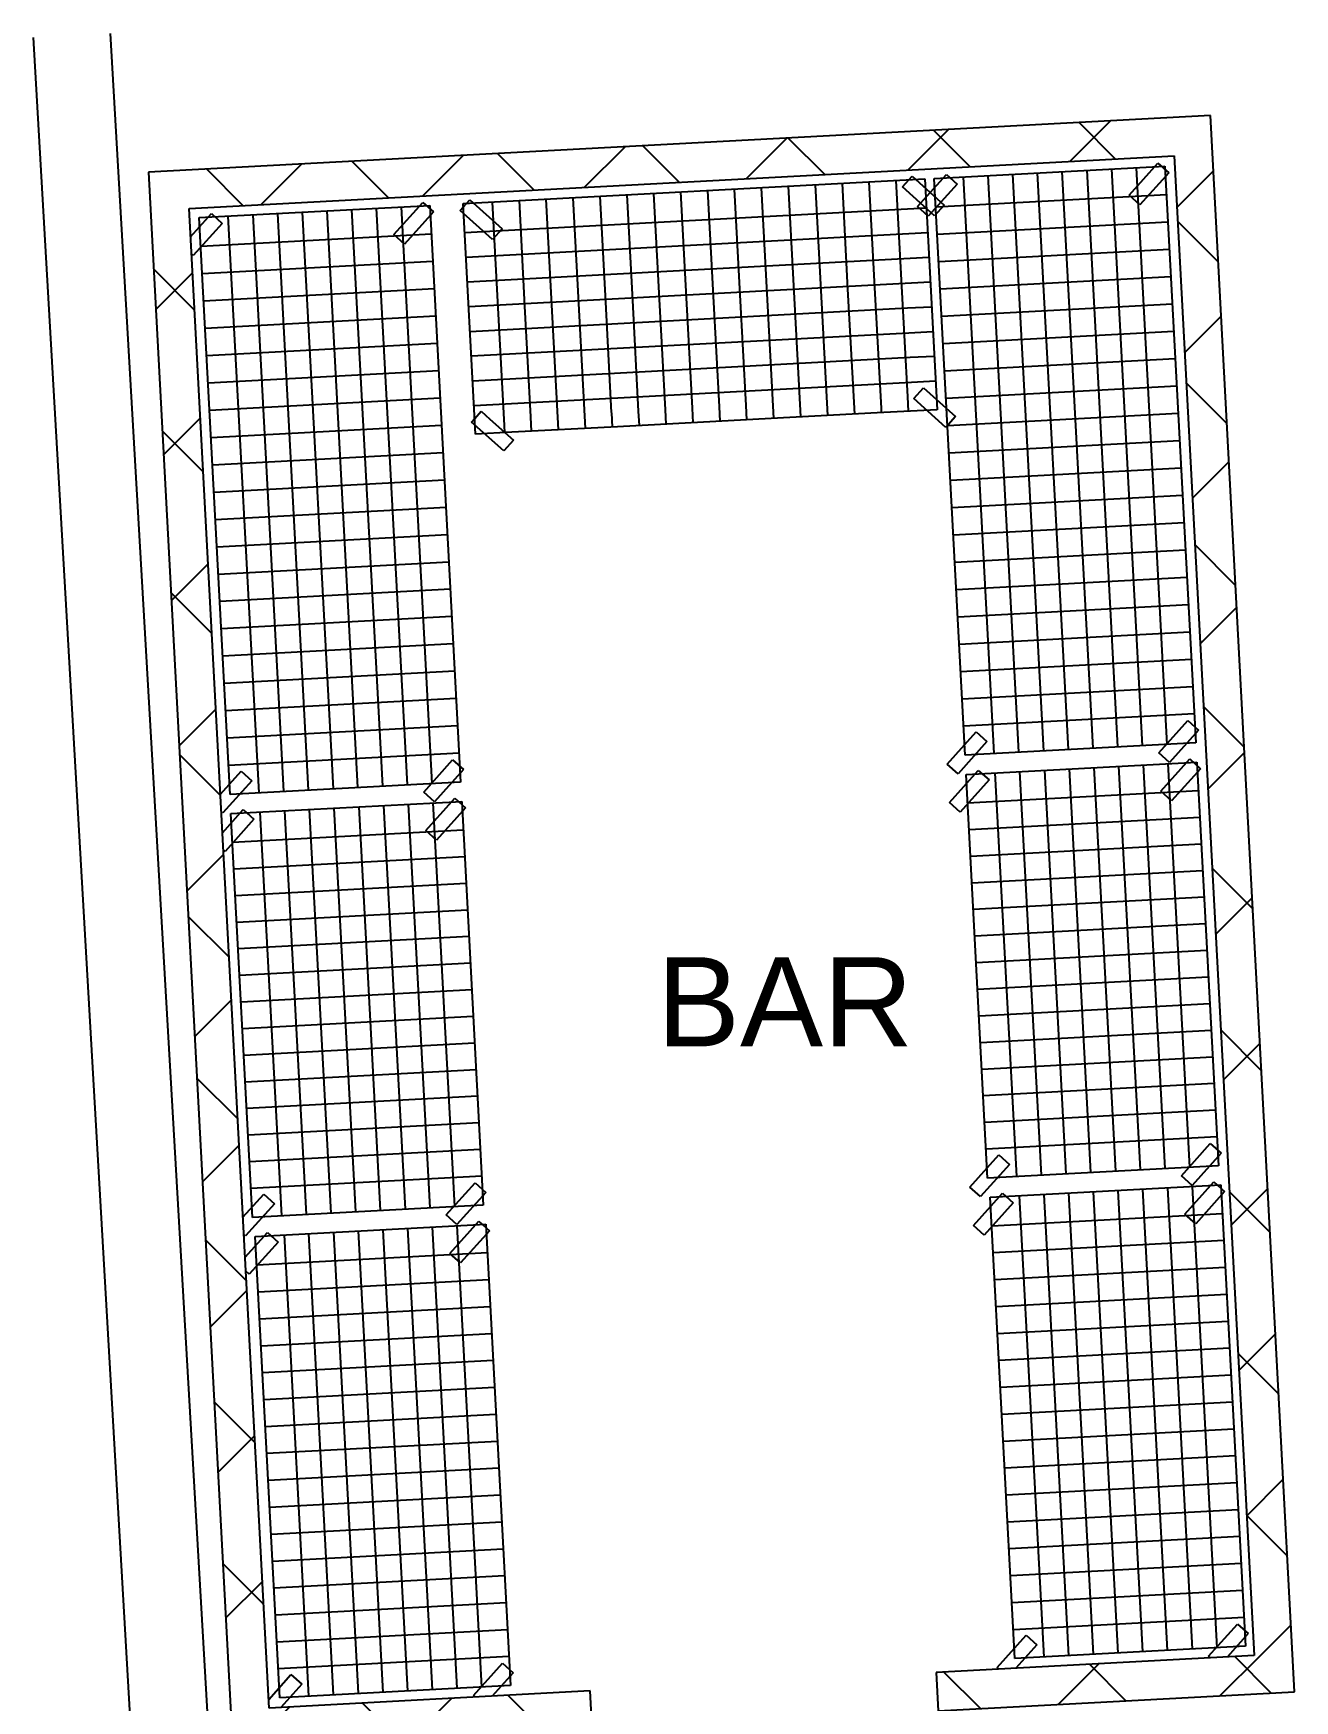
# Model space of a CAD drawing. Header units: inches. Extents: x -11331628 to 26860, y -6840660 to 4773.
# Drawn here: x -4541.9 to -4410.9, y -1113.9 to -940.7 of the extents above; entities that cross this region are included whole.
import ezdxf

# ---------------------------------------------------------------- set-up
doc = ezdxf.new("R2010")
doc.units = ezdxf.units.IN
doc.header["$LTSCALE"] = 0.5
doc.header["$MEASUREMENT"] = 0
doc.layers.get('Defpoints').update_dxf_attribs({"color": 140})
doc.layers.add('DETL-1', color=9, linetype='Continuous')
doc.styles.add('ARIAL', font='arial.ttf')
pattern_1 = [(45, (1144.646, -179.893), (-7.954951, 7.954951), []), (135, (1144.646, -179.893), (-7.954951, -7.954951), [])]

# ---------------------------------------------------------------- blocks, each defined once
blk = doc.blocks.new('bar-cooler')
at = {"layer": 'Defpoints'}
h = blk.add_hatch(dxfattribs=at)
h.set_pattern_fill('FP_1', color=256, style=0, pattern_type=2)
h.set_pattern_definition(pattern_1)
h.paths.add_polyline_path([(799.45, 4728.48), (905.78, 4734.16), (905.56, 4738.15), (799.24, 4732.47)])
h = blk.add_hatch(dxfattribs=at)
h.set_pattern_fill('FP_1', color=256, style=0, pattern_type=2)
h.set_pattern_definition(pattern_1)
h.paths.add_polyline_path([(914.09, 4578.38), (918.09, 4578.59), (909.56, 4738.36), (905.56, 4738.15), (911.14, 4633.75)])
h = blk.add_hatch(dxfattribs=at)
h.set_pattern_fill('FP_1', color=256, style=0, pattern_type=2)
h.set_pattern_definition(pattern_1)
h.paths.add_polyline_path([(807.98, 4568.71), (811.98, 4568.92), (803.45, 4728.69), (799.45, 4728.48), (804.51, 4633.75)])
h = blk.add_hatch(dxfattribs=at)
h.set_pattern_fill('FP_1', color=256, style=0, pattern_type=2)
h.set_pattern_definition(pattern_1)
h.paths.add_polyline_path([(811.98, 4568.92), (845.33, 4570.7), (845.12, 4574.69), (811.77, 4572.91)])
h.paths.add_polyline_path([(881.28, 4572.62), (918.3, 4574.6), (918.09, 4578.59), (881.06, 4576.61)])
for p, q in [((909.56, 4738.36), (799.24, 4732.47)), ((918.3, 4574.6), (909.56, 4738.36)), ((803.45, 4728.69), (905.78, 4734.16)), ((905.78, 4734.16), (914.09, 4578.38)), ((799.24, 4732.47), (807.98, 4568.71)), ((880.86, 4731.82), (904.83, 4733.1)), ((880.86, 4731.82), (904.83, 4733.1)), ((880.86, 4731.82), (904.83, 4733.1)), ((880.86, 4731.82), (904.83, 4733.1)), ((891.56, 4732.4), (894.76, 4672.48)), ((891.56, 4732.4), (894.76, 4672.48)), ((891.56, 4732.4), (894.76, 4672.48)), ((891.56, 4732.4), (894.76, 4672.48)), ((894.13, 4732.53), (897.33, 4672.62)), ((894.13, 4732.53), (897.33, 4672.62)), ((894.13, 4732.53), (897.33, 4672.62)), ((894.13, 4732.53), (897.33, 4672.62)), ((896.7, 4732.67), (899.9, 4672.76)), ((896.7, 4732.67), (899.9, 4672.76)), ((896.7, 4732.67), (899.9, 4672.76)), ((896.7, 4732.67), (899.9, 4672.76)), ((899.27, 4732.81), (902.47, 4672.89)), ((899.27, 4732.81), (902.47, 4672.89)), ((899.27, 4732.81), (902.47, 4672.89)), ((899.27, 4732.81), (902.47, 4672.89)), ((901.1, 4730.07), (904.1, 4733.42)), ((901.83, 4732.94), (905.03, 4673.03)), ((901.83, 4732.94), (905.03, 4673.03)), ((901.83, 4732.94), (905.03, 4673.03)), ((901.83, 4732.94), (905.03, 4673.03)), ((905.22, 4732.41), (902.21, 4729.07)), ((904.1, 4733.42), (905.22, 4732.41)), ((904.83, 4733.1), (908.03, 4673.19)), ((904.83, 4733.1), (908.03, 4673.19)), ((904.83, 4733.1), (908.03, 4673.19)), ((904.83, 4733.1), (908.03, 4673.19)), ((831.93, 4729.21), (879.87, 4731.77)), ((831.93, 4729.21), (879.87, 4731.77)), ((831.93, 4729.21), (879.87, 4731.77)), ((831.93, 4729.21), (879.87, 4731.77)), ((860.09, 4730.71), (860.68, 4719.73)), ((860.09, 4730.71), (860.68, 4719.73)), ((860.09, 4730.71), (860.68, 4719.73)), ((860.09, 4730.71), (860.68, 4719.73)), ((862.89, 4730.86), (863.48, 4719.88)), ((862.89, 4730.86), (863.48, 4719.88)), ((862.89, 4730.86), (863.48, 4719.88)), ((862.89, 4730.86), (863.48, 4719.88)), ((865.69, 4731.01), (866.27, 4720.03)), ((865.69, 4731.01), (866.27, 4720.03)), ((865.69, 4731.01), (866.27, 4720.03)), ((865.69, 4731.01), (866.27, 4720.03)), ((868.48, 4731.16), (869.07, 4720.18)), ((868.48, 4731.16), (869.07, 4720.18)), ((868.48, 4731.16), (869.07, 4720.18)), ((868.48, 4731.16), (869.07, 4720.18)), ((871.28, 4731.31), (871.86, 4720.33)), ((871.28, 4731.31), (871.86, 4720.33)), ((871.28, 4731.31), (871.86, 4720.33)), ((871.28, 4731.31), (871.86, 4720.33)), ((874.07, 4731.46), (874.66, 4720.48)), ((874.07, 4731.46), (874.66, 4720.48)), ((874.07, 4731.46), (874.66, 4720.48)), ((874.07, 4731.46), (874.66, 4720.48)), ((876.87, 4731.61), (877.46, 4720.63)), ((876.87, 4731.61), (877.46, 4720.63)), ((876.87, 4731.61), (877.46, 4720.63)), ((876.87, 4731.61), (877.46, 4720.63)), ((877.56, 4730.94), (878.56, 4732.05)), ((880.9, 4727.93), (877.56, 4730.94)), ((878.56, 4732.05), (881.9, 4729.05)), ((879.13, 4728.9), (882.13, 4732.24)), ((879.87, 4731.77), (881.15, 4707.8)), ((879.87, 4731.77), (881.15, 4707.8)), ((879.87, 4731.77), (881.15, 4707.8)), ((879.87, 4731.77), (881.15, 4707.8)), ((883.25, 4731.24), (880.24, 4727.89)), ((884.06, 4671.91), (880.86, 4731.82)), ((884.06, 4671.91), (880.86, 4731.82)), ((884.06, 4671.91), (880.86, 4731.82)), ((884.06, 4671.91), (880.86, 4731.82)), ((882.13, 4732.24), (883.25, 4731.24)), ((883.86, 4731.98), (887.06, 4672.07)), ((883.86, 4731.98), (887.06, 4672.07)), ((883.86, 4731.98), (887.06, 4672.07)), ((883.86, 4731.98), (887.06, 4672.07)), ((886.43, 4732.12), (889.63, 4672.21)), ((886.43, 4732.12), (889.63, 4672.21)), ((886.43, 4732.12), (889.63, 4672.21)), ((886.43, 4732.12), (889.63, 4672.21)), ((889, 4732.26), (892.2, 4672.34)), ((889, 4732.26), (892.2, 4672.34)), ((889, 4732.26), (892.2, 4672.34)), ((889, 4732.26), (892.2, 4672.34)), ((804.5, 4727.75), (828.46, 4729.03)), ((804.5, 4727.75), (828.46, 4729.03)), ((804.5, 4727.75), (828.46, 4729.03)), ((804.5, 4727.75), (828.46, 4729.03)), ((824.73, 4725.99), (827.74, 4729.34)), ((827.74, 4729.34), (828.85, 4728.34)), ((828.46, 4729.03), (831.66, 4669.11)), ((828.46, 4729.03), (831.66, 4669.11)), ((828.46, 4729.03), (831.66, 4669.11)), ((828.46, 4729.03), (831.66, 4669.11)), ((831.62, 4728.48), (832.62, 4729.6)), ((833.21, 4705.25), (831.93, 4729.21)), ((833.21, 4705.25), (831.93, 4729.21)), ((833.21, 4705.25), (831.93, 4729.21)), ((833.21, 4705.25), (831.93, 4729.21)), ((832.62, 4729.6), (835.97, 4726.59)), ((834.93, 4729.37), (835.52, 4718.39)), ((834.93, 4729.37), (835.52, 4718.39)), ((834.93, 4729.37), (835.52, 4718.39)), ((834.93, 4729.37), (835.52, 4718.39)), ((837.73, 4729.52), (838.31, 4718.54)), ((837.73, 4729.52), (838.31, 4718.54)), ((837.73, 4729.52), (838.31, 4718.54)), ((837.73, 4729.52), (838.31, 4718.54)), ((840.52, 4729.67), (841.11, 4718.69)), ((840.52, 4729.67), (841.11, 4718.69)), ((840.52, 4729.67), (841.11, 4718.69)), ((840.52, 4729.67), (841.11, 4718.69)), ((843.32, 4729.82), (843.9, 4718.83)), ((843.32, 4729.82), (843.9, 4718.83)), ((843.32, 4729.82), (843.9, 4718.83)), ((843.32, 4729.82), (843.9, 4718.83)), ((846.11, 4729.97), (846.7, 4718.98)), ((846.11, 4729.97), (846.7, 4718.98)), ((846.11, 4729.97), (846.7, 4718.98)), ((846.11, 4729.97), (846.7, 4718.98)), ((848.91, 4730.12), (849.5, 4719.13)), ((848.91, 4730.12), (849.5, 4719.13)), ((848.91, 4730.12), (849.5, 4719.13)), ((848.91, 4730.12), (849.5, 4719.13)), ((851.71, 4730.27), (852.29, 4719.28)), ((851.71, 4730.27), (852.29, 4719.28)), ((851.71, 4730.27), (852.29, 4719.28)), ((851.71, 4730.27), (852.29, 4719.28)), ((854.5, 4730.42), (855.09, 4719.43)), ((854.5, 4730.42), (855.09, 4719.43)), ((854.5, 4730.42), (855.09, 4719.43)), ((854.5, 4730.42), (855.09, 4719.43)), ((857.3, 4730.57), (857.88, 4719.58)), ((857.3, 4730.57), (857.88, 4719.58)), ((857.3, 4730.57), (857.88, 4719.58)), ((857.3, 4730.57), (857.88, 4719.58)), ((881.9, 4729.05), (880.9, 4727.93)), ((904.99, 4730.11), (881.02, 4728.83)), ((904.99, 4730.11), (881.02, 4728.83)), ((904.99, 4730.11), (881.02, 4728.83)), ((904.99, 4730.11), (881.02, 4728.83)), ((902.21, 4729.07), (901.1, 4730.07)), ((811.77, 4572.91), (803.45, 4728.69)), ((803.6, 4725.76), (805.77, 4728.17)), ((807.7, 4667.83), (804.5, 4727.75)), ((807.7, 4667.83), (804.5, 4727.75)), ((807.7, 4667.83), (804.5, 4727.75)), ((807.7, 4667.83), (804.5, 4727.75)), ((805.77, 4728.17), (806.88, 4727.16)), ((807.49, 4727.91), (810.69, 4667.99)), ((807.49, 4727.91), (810.69, 4667.99)), ((807.49, 4727.91), (810.69, 4667.99)), ((807.49, 4727.91), (810.69, 4667.99)), ((810.06, 4728.04), (813.26, 4668.13)), ((810.06, 4728.04), (813.26, 4668.13)), ((810.06, 4728.04), (813.26, 4668.13)), ((810.06, 4728.04), (813.26, 4668.13)), ((812.63, 4728.18), (815.83, 4668.27)), ((812.63, 4728.18), (815.83, 4668.27)), ((812.63, 4728.18), (815.83, 4668.27)), ((812.63, 4728.18), (815.83, 4668.27)), ((815.2, 4728.32), (818.4, 4668.4)), ((815.2, 4728.32), (818.4, 4668.4)), ((815.2, 4728.32), (818.4, 4668.4)), ((815.2, 4728.32), (818.4, 4668.4)), ((817.76, 4728.45), (820.96, 4668.54)), ((817.76, 4728.45), (820.96, 4668.54)), ((817.76, 4728.45), (820.96, 4668.54)), ((817.76, 4728.45), (820.96, 4668.54)), ((820.33, 4728.59), (823.53, 4668.68)), ((820.33, 4728.59), (823.53, 4668.68)), ((820.33, 4728.59), (823.53, 4668.68)), ((820.33, 4728.59), (823.53, 4668.68)), ((822.9, 4728.73), (826.1, 4668.81)), ((822.9, 4728.73), (826.1, 4668.81)), ((822.9, 4728.73), (826.1, 4668.81)), ((822.9, 4728.73), (826.1, 4668.81)), ((825.47, 4728.87), (828.67, 4668.95)), ((825.47, 4728.87), (828.67, 4668.95)), ((825.47, 4728.87), (828.67, 4668.95)), ((825.47, 4728.87), (828.67, 4668.95)), ((828.85, 4728.34), (825.84, 4724.99)), ((834.97, 4725.48), (831.62, 4728.48)), ((832.09, 4726.22), (880.03, 4728.78)), ((832.09, 4726.22), (880.03, 4728.78)), ((832.09, 4726.22), (880.03, 4728.78)), ((832.09, 4726.22), (880.03, 4728.78)), ((880.24, 4727.89), (879.13, 4728.9)), ((905.14, 4727.27), (881.18, 4725.99)), ((905.14, 4727.27), (881.18, 4725.99)), ((905.14, 4727.27), (881.18, 4725.99)), ((905.14, 4727.27), (881.18, 4725.99)), ((806.88, 4727.16), (803.88, 4723.82)), ((828.62, 4726.03), (804.66, 4724.75)), ((828.62, 4726.03), (804.66, 4724.75)), ((828.62, 4726.03), (804.66, 4724.75)), ((828.62, 4726.03), (804.66, 4724.75)), ((825.84, 4724.99), (824.73, 4725.99)), ((832.23, 4723.65), (880.16, 4726.21)), ((832.23, 4723.65), (880.16, 4726.21)), ((832.23, 4723.65), (880.16, 4726.21)), ((832.23, 4723.65), (880.16, 4726.21)), ((835.97, 4726.59), (834.97, 4725.48)), ((803.88, 4723.82), (803.7, 4723.98)), ((905.29, 4724.43), (881.33, 4723.15)), ((905.29, 4724.43), (881.33, 4723.15)), ((905.29, 4724.43), (881.33, 4723.15)), ((905.29, 4724.43), (881.33, 4723.15)), ((828.78, 4723.19), (804.81, 4721.91)), ((828.78, 4723.19), (804.81, 4721.91)), ((828.78, 4723.19), (804.81, 4721.91)), ((828.78, 4723.19), (804.81, 4721.91)), ((832.37, 4721.08), (880.3, 4723.64)), ((832.37, 4721.08), (880.3, 4723.64)), ((832.37, 4721.08), (880.3, 4723.64)), ((832.37, 4721.08), (880.3, 4723.64)), ((828.93, 4720.35), (804.96, 4719.07)), ((828.93, 4720.35), (804.96, 4719.07)), ((828.93, 4720.35), (804.96, 4719.07)), ((828.93, 4720.35), (804.96, 4719.07)), ((832.51, 4718.51), (880.44, 4721.07)), ((832.51, 4718.51), (880.44, 4721.07)), ((832.51, 4718.51), (880.44, 4721.07)), ((832.51, 4718.51), (880.44, 4721.07)), ((871.86, 4720.33), (872.56, 4707.35)), ((871.86, 4720.33), (872.56, 4707.35)), ((871.86, 4720.33), (872.56, 4707.35)), ((871.86, 4720.33), (872.56, 4707.35)), ((874.66, 4720.48), (875.33, 4707.93)), ((874.66, 4720.48), (875.33, 4707.93)), ((874.66, 4720.48), (875.33, 4707.93)), ((874.66, 4720.48), (875.33, 4707.93)), ((877.46, 4720.63), (878.07, 4709.14)), ((877.46, 4720.63), (878.07, 4709.14)), ((877.46, 4720.63), (878.07, 4709.14)), ((877.46, 4720.63), (878.07, 4709.14)), ((905.44, 4721.59), (881.48, 4720.31)), ((905.44, 4721.59), (881.48, 4720.31)), ((905.44, 4721.59), (881.48, 4720.31)), ((905.44, 4721.59), (881.48, 4720.31)), ((838.31, 4718.54), (838.93, 4707.05)), ((838.31, 4718.54), (838.93, 4707.05)), ((838.31, 4718.54), (838.93, 4707.05)), ((838.31, 4718.54), (838.93, 4707.05)), ((841.11, 4718.69), (841.8, 4705.7)), ((841.11, 4718.69), (841.8, 4705.7)), ((841.11, 4718.69), (841.8, 4705.7)), ((841.11, 4718.69), (841.8, 4705.7)), ((843.9, 4718.83), (844.6, 4705.85)), ((843.9, 4718.83), (844.6, 4705.85)), ((843.9, 4718.83), (844.6, 4705.85)), ((843.9, 4718.83), (844.6, 4705.85)), ((846.7, 4718.98), (847.31, 4707.5)), ((846.7, 4718.98), (847.31, 4707.5)), ((846.7, 4718.98), (847.31, 4707.5)), ((846.7, 4718.98), (847.31, 4707.5)), ((849.5, 4719.13), (850.11, 4707.65)), ((849.5, 4719.13), (850.11, 4707.65)), ((849.5, 4719.13), (850.11, 4707.65)), ((849.5, 4719.13), (850.11, 4707.65)), ((852.29, 4719.28), (852.91, 4707.8)), ((852.29, 4719.28), (852.91, 4707.8)), ((852.29, 4719.28), (852.91, 4707.8)), ((852.29, 4719.28), (852.91, 4707.8)), ((855.09, 4719.43), (855.7, 4707.95)), ((855.09, 4719.43), (855.7, 4707.95)), ((855.09, 4719.43), (855.7, 4707.95)), ((855.09, 4719.43), (855.7, 4707.95)), ((857.88, 4719.58), (858.5, 4708.1)), ((857.88, 4719.58), (858.5, 4708.1)), ((857.88, 4719.58), (858.5, 4708.1)), ((857.88, 4719.58), (858.5, 4708.1)), ((860.68, 4719.73), (861.29, 4708.25)), ((860.68, 4719.73), (861.29, 4708.25)), ((860.68, 4719.73), (861.29, 4708.25)), ((860.68, 4719.73), (861.29, 4708.25)), ((863.48, 4719.88), (864.17, 4706.9)), ((863.48, 4719.88), (864.17, 4706.9)), ((863.48, 4719.88), (864.17, 4706.9)), ((863.48, 4719.88), (864.17, 4706.9)), ((866.27, 4720.03), (866.97, 4707.05)), ((866.27, 4720.03), (866.97, 4707.05)), ((866.27, 4720.03), (866.97, 4707.05)), ((866.27, 4720.03), (866.97, 4707.05)), ((869.07, 4720.18), (869.76, 4707.2)), ((869.07, 4720.18), (869.76, 4707.2)), ((869.07, 4720.18), (869.76, 4707.2)), ((869.07, 4720.18), (869.76, 4707.2)), ((905.6, 4718.76), (881.63, 4717.48)), ((905.6, 4718.76), (881.63, 4717.48)), ((905.6, 4718.76), (881.63, 4717.48)), ((905.6, 4718.76), (881.63, 4717.48)), ((829.08, 4717.52), (805.11, 4716.24)), ((829.08, 4717.52), (805.11, 4716.24)), ((829.08, 4717.52), (805.11, 4716.24)), ((829.08, 4717.52), (805.11, 4716.24)), ((832.65, 4715.94), (878.09, 4718.37)), ((832.65, 4715.94), (878.09, 4718.37)), ((832.65, 4715.94), (878.09, 4718.37)), ((832.65, 4715.94), (878.09, 4718.37)), ((835.52, 4718.39), (836.17, 4706.17)), ((835.52, 4718.39), (836.17, 4706.17)), ((835.52, 4718.39), (836.17, 4706.17)), ((835.52, 4718.39), (836.17, 4706.17)), ((878.09, 4718.37), (880.57, 4718.5)), ((878.09, 4718.37), (880.57, 4718.5)), ((878.09, 4718.37), (880.57, 4718.5)), ((878.09, 4718.37), (880.57, 4718.5)), ((832.79, 4713.38), (878.23, 4715.8)), ((832.79, 4713.38), (878.23, 4715.8)), ((832.79, 4713.38), (878.23, 4715.8)), ((832.79, 4713.38), (878.23, 4715.8)), ((878.23, 4715.8), (880.71, 4715.94)), ((878.23, 4715.8), (880.71, 4715.94)), ((878.23, 4715.8), (880.71, 4715.94)), ((878.23, 4715.8), (880.71, 4715.94)), ((905.75, 4715.92), (881.78, 4714.64)), ((905.75, 4715.92), (881.78, 4714.64)), ((905.75, 4715.92), (881.78, 4714.64)), ((905.75, 4715.92), (881.78, 4714.64)), ((829.23, 4714.68), (805.26, 4713.4)), ((829.23, 4714.68), (805.26, 4713.4)), ((829.23, 4714.68), (805.26, 4713.4)), ((829.23, 4714.68), (805.26, 4713.4)), ((878.36, 4713.24), (880.85, 4713.37)), ((878.36, 4713.24), (880.85, 4713.37)), ((878.36, 4713.24), (880.85, 4713.37)), ((878.36, 4713.24), (880.85, 4713.37)), ((829.38, 4711.84), (805.42, 4710.56)), ((829.38, 4711.84), (805.42, 4710.56)), ((829.38, 4711.84), (805.42, 4710.56)), ((829.38, 4711.84), (805.42, 4710.56)), ((832.93, 4710.81), (878.36, 4713.24)), ((832.93, 4710.81), (878.36, 4713.24)), ((832.93, 4710.81), (878.36, 4713.24)), ((832.93, 4710.81), (878.36, 4713.24)), ((905.9, 4713.08), (881.93, 4711.8)), ((905.9, 4713.08), (881.93, 4711.8)), ((905.9, 4713.08), (881.93, 4711.8)), ((905.9, 4713.08), (881.93, 4711.8)), ((833.07, 4708.24), (878.5, 4710.67)), ((833.07, 4708.24), (878.5, 4710.67)), ((833.07, 4708.24), (878.5, 4710.67)), ((833.07, 4708.24), (878.5, 4710.67)), ((878.5, 4710.67), (880.99, 4710.8)), ((878.5, 4710.67), (880.99, 4710.8)), ((878.5, 4710.67), (880.99, 4710.8)), ((878.5, 4710.67), (880.99, 4710.8)), ((878.73, 4708.97), (879.73, 4710.08)), ((879.73, 4710.08), (883.08, 4707.08)), ((906.05, 4710.24), (882.09, 4708.96)), ((906.05, 4710.24), (882.09, 4708.96)), ((906.05, 4710.24), (882.09, 4708.96)), ((906.05, 4710.24), (882.09, 4708.96)), ((829.53, 4709), (805.57, 4707.72)), ((829.53, 4709), (805.57, 4707.72)), ((829.53, 4709), (805.57, 4707.72)), ((829.53, 4709), (805.57, 4707.72)), ((861.29, 4708.25), (861.37, 4706.75)), ((861.29, 4708.25), (861.37, 4706.75)), ((861.29, 4708.25), (861.37, 4706.75)), ((861.29, 4708.25), (861.37, 4706.75)), ((878.07, 4709.14), (878.15, 4707.65)), ((878.07, 4709.14), (878.15, 4707.65)), ((878.07, 4709.14), (878.15, 4707.65)), ((878.07, 4709.14), (878.15, 4707.65)), ((882.08, 4705.96), (878.73, 4708.97)), ((832.79, 4706.52), (833.14, 4706.9)), ((836.14, 4703.51), (832.79, 4706.52)), ((833.14, 4706.9), (833.8, 4707.63)), ((833.8, 4707.63), (834.69, 4706.83)), ((834.69, 4706.83), (837.14, 4704.62)), ((838.93, 4707.01), (839, 4705.58)), ((838.93, 4707.01), (839, 4705.58)), ((838.93, 4707.01), (839, 4705.58)), ((838.93, 4707.01), (839, 4705.58)), ((847.32, 4707.47), (847.39, 4706)), ((847.32, 4707.47), (847.39, 4706)), ((847.32, 4707.47), (847.39, 4706)), ((847.32, 4707.47), (847.39, 4706)), ((863.93, 4706.89), (847.96, 4706.03)), ((863.93, 4706.89), (847.96, 4706.03)), ((863.93, 4706.89), (847.96, 4706.03)), ((863.93, 4706.89), (847.96, 4706.03)), ((850.11, 4707.65), (850.19, 4706.15)), ((850.11, 4707.65), (850.19, 4706.15)), ((850.11, 4707.65), (850.19, 4706.15)), ((850.11, 4707.65), (850.19, 4706.15)), ((852.91, 4707.8), (852.99, 4706.3)), ((852.91, 4707.8), (852.99, 4706.3)), ((852.91, 4707.8), (852.99, 4706.3)), ((852.91, 4707.8), (852.99, 4706.3)), ((855.7, 4707.95), (855.78, 4706.45)), ((855.7, 4707.95), (855.78, 4706.45)), ((855.7, 4707.95), (855.78, 4706.45)), ((855.7, 4707.95), (855.78, 4706.45)), ((858.5, 4708.1), (858.58, 4706.6)), ((858.5, 4708.1), (858.58, 4706.6)), ((858.5, 4708.1), (858.58, 4706.6)), ((858.5, 4708.1), (858.58, 4706.6)), ((874.92, 4707.47), (863.93, 4706.89)), ((874.92, 4707.47), (863.93, 4706.89)), ((874.92, 4707.47), (863.93, 4706.89)), ((874.92, 4707.47), (863.93, 4706.89)), ((881.15, 4707.8), (874.92, 4707.47)), ((881.15, 4707.8), (874.92, 4707.47)), ((881.15, 4707.8), (874.92, 4707.47)), ((881.15, 4707.8), (874.92, 4707.47)), ((875.33, 4707.93), (875.35, 4707.5)), ((875.33, 4707.93), (875.35, 4707.5)), ((875.33, 4707.93), (875.35, 4707.5)), ((875.33, 4707.93), (875.35, 4707.5)), ((883.08, 4707.08), (882.08, 4705.96)), ((906.2, 4707.4), (882.24, 4706.12)), ((906.2, 4707.4), (882.24, 4706.12)), ((906.2, 4707.4), (882.24, 4706.12)), ((906.2, 4707.4), (882.24, 4706.12)), ((829.68, 4706.16), (805.72, 4704.88)), ((829.68, 4706.16), (805.72, 4704.88)), ((829.68, 4706.16), (805.72, 4704.88)), ((829.68, 4706.16), (805.72, 4704.88)), ((836.97, 4705.45), (833.21, 4705.25)), ((836.97, 4705.45), (833.21, 4705.25)), ((836.97, 4705.45), (833.21, 4705.25)), ((836.97, 4705.45), (833.21, 4705.25)), ((836.17, 4706.17), (836.21, 4705.41)), ((836.17, 4706.17), (836.21, 4705.41)), ((836.17, 4706.17), (836.21, 4705.41)), ((836.17, 4706.17), (836.21, 4705.41)), ((847.96, 4706.03), (836.97, 4705.45)), ((847.96, 4706.03), (836.97, 4705.45)), ((847.96, 4706.03), (836.97, 4705.45)), ((847.96, 4706.03), (836.97, 4705.45)), ((829.84, 4703.33), (805.87, 4702.05)), ((829.84, 4703.33), (805.87, 4702.05)), ((829.84, 4703.33), (805.87, 4702.05)), ((829.84, 4703.33), (805.87, 4702.05)), ((837.14, 4704.62), (836.14, 4703.51)), ((906.35, 4704.57), (882.39, 4703.29)), ((906.35, 4704.57), (882.39, 4703.29)), ((906.35, 4704.57), (882.39, 4703.29)), ((906.35, 4704.57), (882.39, 4703.29)), ((906.51, 4701.73), (882.54, 4700.45)), ((906.51, 4701.73), (882.54, 4700.45)), ((906.51, 4701.73), (882.54, 4700.45)), ((906.51, 4701.73), (882.54, 4700.45)), ((829.99, 4700.49), (806.02, 4699.21)), ((829.99, 4700.49), (806.02, 4699.21)), ((829.99, 4700.49), (806.02, 4699.21)), ((829.99, 4700.49), (806.02, 4699.21)), ((906.66, 4698.89), (882.69, 4697.61)), ((906.66, 4698.89), (882.69, 4697.61)), ((906.66, 4698.89), (882.69, 4697.61)), ((906.66, 4698.89), (882.69, 4697.61)), ((830.14, 4697.65), (806.17, 4696.37)), ((830.14, 4697.65), (806.17, 4696.37)), ((830.14, 4697.65), (806.17, 4696.37)), ((830.14, 4697.65), (806.17, 4696.37)), ((906.81, 4696.05), (882.84, 4694.77)), ((906.81, 4696.05), (882.84, 4694.77)), ((906.81, 4696.05), (882.84, 4694.77)), ((906.81, 4696.05), (882.84, 4694.77)), ((830.29, 4694.81), (806.33, 4693.53)), ((830.29, 4694.81), (806.33, 4693.53)), ((830.29, 4694.81), (806.33, 4693.53)), ((830.29, 4694.81), (806.33, 4693.53)), ((906.96, 4693.21), (882.99, 4691.93)), ((906.96, 4693.21), (882.99, 4691.93)), ((906.96, 4693.21), (882.99, 4691.93)), ((906.96, 4693.21), (882.99, 4691.93)), ((830.44, 4691.97), (806.48, 4690.69)), ((830.44, 4691.97), (806.48, 4690.69)), ((830.44, 4691.97), (806.48, 4690.69)), ((830.44, 4691.97), (806.48, 4690.69)), ((830.59, 4689.14), (806.63, 4687.86)), ((830.59, 4689.14), (806.63, 4687.86)), ((830.59, 4689.14), (806.63, 4687.86)), ((830.59, 4689.14), (806.63, 4687.86)), ((907.11, 4690.38), (883.15, 4689.1)), ((907.11, 4690.38), (883.15, 4689.1)), ((907.11, 4690.38), (883.15, 4689.1)), ((907.11, 4690.38), (883.15, 4689.1)), ((907.26, 4687.54), (883.3, 4686.26)), ((907.26, 4687.54), (883.3, 4686.26)), ((907.26, 4687.54), (883.3, 4686.26)), ((907.26, 4687.54), (883.3, 4686.26)), ((830.75, 4686.3), (806.78, 4685.02)), ((830.75, 4686.3), (806.78, 4685.02)), ((830.75, 4686.3), (806.78, 4685.02)), ((830.75, 4686.3), (806.78, 4685.02)), ((907.42, 4684.7), (883.45, 4683.42)), ((907.42, 4684.7), (883.45, 4683.42)), ((907.42, 4684.7), (883.45, 4683.42)), ((907.42, 4684.7), (883.45, 4683.42)), ((830.9, 4683.46), (806.93, 4682.18)), ((830.9, 4683.46), (806.93, 4682.18)), ((830.9, 4683.46), (806.93, 4682.18)), ((830.9, 4683.46), (806.93, 4682.18)), ((831.05, 4680.62), (807.08, 4679.34)), ((831.05, 4680.62), (807.08, 4679.34)), ((831.05, 4680.62), (807.08, 4679.34)), ((831.05, 4680.62), (807.08, 4679.34)), ((907.57, 4681.86), (883.6, 4680.58)), ((907.57, 4681.86), (883.6, 4680.58)), ((907.57, 4681.86), (883.6, 4680.58)), ((907.57, 4681.86), (883.6, 4680.58)), ((907.72, 4679.02), (883.75, 4677.74)), ((907.72, 4679.02), (883.75, 4677.74)), ((907.72, 4679.02), (883.75, 4677.74)), ((907.72, 4679.02), (883.75, 4677.74)), ((831.2, 4677.78), (807.23, 4676.5)), ((831.2, 4677.78), (807.23, 4676.5)), ((831.2, 4677.78), (807.23, 4676.5)), ((831.2, 4677.78), (807.23, 4676.5)), ((907.87, 4676.19), (883.9, 4674.91)), ((907.87, 4676.19), (883.9, 4674.91)), ((907.87, 4676.19), (883.9, 4674.91)), ((907.87, 4676.19), (883.9, 4674.91)), ((904.19, 4672.15), (907.2, 4675.5)), ((907.2, 4675.5), (908.31, 4674.5)), ((831.35, 4674.94), (807.39, 4673.67)), ((831.35, 4674.94), (807.39, 4673.67)), ((831.35, 4674.94), (807.39, 4673.67)), ((831.35, 4674.94), (807.39, 4673.67)), ((882.22, 4670.98), (885.23, 4674.33)), ((885.23, 4674.33), (886.34, 4673.32)), ((908.31, 4674.5), (905.3, 4671.15)), ((831.5, 4672.11), (807.54, 4670.83)), ((831.5, 4672.11), (807.54, 4670.83)), ((831.5, 4672.11), (807.54, 4670.83)), ((831.5, 4672.11), (807.54, 4670.83)), ((886.34, 4673.32), (883.34, 4669.98)), ((908.03, 4673.19), (884.06, 4671.91)), ((908.03, 4673.19), (884.06, 4671.91)), ((908.03, 4673.19), (884.06, 4671.91)), ((908.03, 4673.19), (884.06, 4671.91)), ((905.3, 4671.15), (904.19, 4672.15)), ((806.7, 4667.84), (808.86, 4670.25)), ((808.86, 4670.25), (809.98, 4669.25)), ((827.82, 4668.07), (830.83, 4671.42)), ((831.95, 4670.42), (828.94, 4667.07)), ((830.83, 4671.42), (831.95, 4670.42)), ((883.34, 4669.98), (882.22, 4670.98)), ((882.43, 4666.99), (885.44, 4670.33)), ((884.17, 4669.91), (908.14, 4671.19)), ((884.17, 4669.91), (908.14, 4671.19)), ((884.17, 4669.91), (908.14, 4671.19)), ((884.17, 4669.91), (908.14, 4671.19)), ((885.44, 4670.33), (886.56, 4669.33)), ((887.17, 4670.07), (889.41, 4628.13)), ((887.17, 4670.07), (889.41, 4628.13)), ((887.17, 4670.07), (889.41, 4628.13)), ((887.17, 4670.07), (889.41, 4628.13)), ((889.73, 4670.21), (891.97, 4628.27)), ((889.73, 4670.21), (891.97, 4628.27)), ((889.73, 4670.21), (891.97, 4628.27)), ((889.73, 4670.21), (891.97, 4628.27)), ((892.3, 4670.35), (894.54, 4628.41)), ((892.3, 4670.35), (894.54, 4628.41)), ((892.3, 4670.35), (894.54, 4628.41)), ((892.3, 4670.35), (894.54, 4628.41)), ((894.87, 4670.48), (897.11, 4628.54)), ((894.87, 4670.48), (897.11, 4628.54)), ((894.87, 4670.48), (897.11, 4628.54)), ((894.87, 4670.48), (897.11, 4628.54)), ((897.44, 4670.62), (899.68, 4628.68)), ((897.44, 4670.62), (899.68, 4628.68)), ((897.44, 4670.62), (899.68, 4628.68)), ((897.44, 4670.62), (899.68, 4628.68)), ((900.01, 4670.76), (902.24, 4628.82)), ((900.01, 4670.76), (902.24, 4628.82)), ((900.01, 4670.76), (902.24, 4628.82)), ((900.01, 4670.76), (902.24, 4628.82)), ((902.57, 4670.9), (904.81, 4628.95)), ((902.57, 4670.9), (904.81, 4628.95)), ((902.57, 4670.9), (904.81, 4628.95)), ((902.57, 4670.9), (904.81, 4628.95)), ((904.4, 4668.16), (907.41, 4671.51)), ((905.14, 4671.03), (907.38, 4629.09)), ((905.14, 4671.03), (907.38, 4629.09)), ((905.14, 4671.03), (907.38, 4629.09)), ((905.14, 4671.03), (907.38, 4629.09)), ((908.53, 4670.5), (905.52, 4667.16)), ((907.41, 4671.51), (908.53, 4670.5)), ((908.14, 4671.19), (910.38, 4629.25)), ((908.14, 4671.19), (910.38, 4629.25)), ((908.14, 4671.19), (910.38, 4629.25)), ((908.14, 4671.19), (910.38, 4629.25)), ((809.98, 4669.25), (806.97, 4665.9)), ((831.66, 4669.11), (807.7, 4667.83)), ((831.66, 4669.11), (807.7, 4667.83)), ((831.66, 4669.11), (807.7, 4667.83)), ((831.66, 4669.11), (807.7, 4667.83)), ((886.56, 4669.33), (883.55, 4665.98)), ((886.41, 4627.97), (884.17, 4669.91)), ((886.41, 4627.97), (884.17, 4669.91)), ((886.41, 4627.97), (884.17, 4669.91)), ((886.41, 4627.97), (884.17, 4669.91)), ((807.8, 4665.83), (831.77, 4667.11)), ((807.8, 4665.83), (831.77, 4667.11)), ((807.8, 4665.83), (831.77, 4667.11)), ((807.8, 4665.83), (831.77, 4667.11)), ((823.64, 4666.68), (825.88, 4624.74)), ((823.64, 4666.68), (825.88, 4624.74)), ((823.64, 4666.68), (825.88, 4624.74)), ((823.64, 4666.68), (825.88, 4624.74)), ((826.21, 4666.82), (828.45, 4624.88)), ((826.21, 4666.82), (828.45, 4624.88)), ((826.21, 4666.82), (828.45, 4624.88)), ((826.21, 4666.82), (828.45, 4624.88)), ((828.94, 4667.07), (827.82, 4668.07)), ((828.04, 4664.08), (831.04, 4667.43)), ((828.77, 4666.95), (831.01, 4625.01)), ((828.77, 4666.95), (831.01, 4625.01)), ((828.77, 4666.95), (831.01, 4625.01)), ((828.77, 4666.95), (831.01, 4625.01)), ((831.04, 4667.43), (832.16, 4666.42)), ((831.77, 4667.11), (834.01, 4625.17)), ((831.77, 4667.11), (834.01, 4625.17)), ((831.77, 4667.11), (834.01, 4625.17)), ((831.77, 4667.11), (834.01, 4625.17)), ((883.55, 4665.98), (882.43, 4666.99)), ((908.3, 4668.2), (884.33, 4666.92)), ((908.3, 4668.2), (884.33, 4666.92)), ((908.3, 4668.2), (884.33, 4666.92)), ((908.3, 4668.2), (884.33, 4666.92)), ((905.52, 4667.16), (904.4, 4668.16)), ((806.97, 4665.9), (806.79, 4666.06)), ((806.91, 4663.84), (809.07, 4666.25)), ((810.19, 4665.25), (807.18, 4661.9)), ((810.04, 4623.89), (807.8, 4665.83)), ((810.04, 4623.89), (807.8, 4665.83)), ((810.04, 4623.89), (807.8, 4665.83)), ((810.04, 4623.89), (807.8, 4665.83)), ((809.07, 4666.25), (810.19, 4665.25)), ((810.8, 4665.99), (813.04, 4624.05)), ((810.8, 4665.99), (813.04, 4624.05)), ((810.8, 4665.99), (813.04, 4624.05)), ((810.8, 4665.99), (813.04, 4624.05)), ((813.37, 4666.13), (815.61, 4624.19)), ((813.37, 4666.13), (815.61, 4624.19)), ((813.37, 4666.13), (815.61, 4624.19)), ((813.37, 4666.13), (815.61, 4624.19)), ((815.94, 4666.27), (818.18, 4624.33)), ((815.94, 4666.27), (818.18, 4624.33)), ((815.94, 4666.27), (818.18, 4624.33)), ((815.94, 4666.27), (818.18, 4624.33)), ((818.5, 4666.41), (820.74, 4624.47)), ((818.5, 4666.41), (820.74, 4624.47)), ((818.5, 4666.41), (820.74, 4624.47)), ((818.5, 4666.41), (820.74, 4624.47)), ((821.07, 4666.54), (823.31, 4624.6)), ((821.07, 4666.54), (823.31, 4624.6)), ((821.07, 4666.54), (823.31, 4624.6)), ((821.07, 4666.54), (823.31, 4624.6)), ((832.16, 4666.42), (829.15, 4663.08)), ((908.44, 4665.43), (884.48, 4664.15)), ((908.44, 4665.43), (884.48, 4664.15)), ((908.44, 4665.43), (884.48, 4664.15)), ((908.44, 4665.43), (884.48, 4664.15)), ((831.93, 4664.12), (807.96, 4662.84)), ((831.93, 4664.12), (807.96, 4662.84)), ((831.93, 4664.12), (807.96, 4662.84)), ((831.93, 4664.12), (807.96, 4662.84)), ((829.15, 4663.08), (828.04, 4664.08)), ((807.18, 4661.9), (807, 4662.06)), ((908.59, 4662.67), (884.63, 4661.39)), ((908.59, 4662.67), (884.63, 4661.39)), ((908.59, 4662.67), (884.63, 4661.39)), ((908.59, 4662.67), (884.63, 4661.39)), ((832.08, 4661.35), (808.11, 4660.07)), ((832.08, 4661.35), (808.11, 4660.07)), ((832.08, 4661.35), (808.11, 4660.07)), ((832.08, 4661.35), (808.11, 4660.07)), ((908.74, 4659.9), (884.77, 4658.62)), ((908.74, 4659.9), (884.77, 4658.62)), ((908.74, 4659.9), (884.77, 4658.62)), ((908.74, 4659.9), (884.77, 4658.62)), ((832.23, 4658.59), (808.26, 4657.31)), ((832.23, 4658.59), (808.26, 4657.31)), ((832.23, 4658.59), (808.26, 4657.31)), ((832.23, 4658.59), (808.26, 4657.31)), ((908.89, 4657.14), (884.92, 4655.86)), ((908.89, 4657.14), (884.92, 4655.86)), ((908.89, 4657.14), (884.92, 4655.86)), ((908.89, 4657.14), (884.92, 4655.86)), ((832.37, 4655.82), (808.41, 4654.54)), ((832.37, 4655.82), (808.41, 4654.54)), ((832.37, 4655.82), (808.41, 4654.54)), ((832.37, 4655.82), (808.41, 4654.54)), ((832.52, 4653.06), (808.55, 4651.78)), ((832.52, 4653.06), (808.55, 4651.78)), ((832.52, 4653.06), (808.55, 4651.78)), ((832.52, 4653.06), (808.55, 4651.78)), ((909.03, 4654.37), (885.07, 4653.09)), ((909.03, 4654.37), (885.07, 4653.09)), ((909.03, 4654.37), (885.07, 4653.09)), ((909.03, 4654.37), (885.07, 4653.09)), ((909.18, 4651.6), (885.22, 4650.32)), ((909.18, 4651.6), (885.22, 4650.32)), ((909.18, 4651.6), (885.22, 4650.32)), ((909.18, 4651.6), (885.22, 4650.32)), ((832.67, 4650.29), (808.7, 4649.01)), ((832.67, 4650.29), (808.7, 4649.01)), ((832.67, 4650.29), (808.7, 4649.01)), ((832.67, 4650.29), (808.7, 4649.01)), ((832.82, 4647.53), (808.85, 4646.25)), ((832.82, 4647.53), (808.85, 4646.25)), ((832.82, 4647.53), (808.85, 4646.25)), ((832.82, 4647.53), (808.85, 4646.25)), ((909.33, 4648.84), (885.36, 4647.56)), ((909.33, 4648.84), (885.36, 4647.56)), ((909.33, 4648.84), (885.36, 4647.56)), ((909.33, 4648.84), (885.36, 4647.56)), ((909.48, 4646.07), (885.51, 4644.79)), ((909.48, 4646.07), (885.51, 4644.79)), ((909.48, 4646.07), (885.51, 4644.79)), ((909.48, 4646.07), (885.51, 4644.79)), ((832.96, 4644.76), (809, 4643.48)), ((832.96, 4644.76), (809, 4643.48)), ((832.96, 4644.76), (809, 4643.48)), ((832.96, 4644.76), (809, 4643.48)), ((909.63, 4643.31), (885.66, 4642.03)), ((909.63, 4643.31), (885.66, 4642.03)), ((909.63, 4643.31), (885.66, 4642.03)), ((909.63, 4643.31), (885.66, 4642.03)), ((833.11, 4642), (809.15, 4640.72)), ((833.11, 4642), (809.15, 4640.72)), ((833.11, 4642), (809.15, 4640.72)), ((833.11, 4642), (809.15, 4640.72)), ((833.26, 4639.23), (809.29, 4637.95)), ((833.26, 4639.23), (809.29, 4637.95)), ((833.26, 4639.23), (809.29, 4637.95)), ((833.26, 4639.23), (809.29, 4637.95)), ((909.77, 4640.54), (885.81, 4639.26)), ((909.77, 4640.54), (885.81, 4639.26)), ((909.77, 4640.54), (885.81, 4639.26)), ((909.77, 4640.54), (885.81, 4639.26)), ((909.92, 4637.78), (885.95, 4636.5)), ((909.92, 4637.78), (885.95, 4636.5)), ((909.92, 4637.78), (885.95, 4636.5)), ((909.92, 4637.78), (885.95, 4636.5)), ((833.41, 4636.47), (809.44, 4635.19)), ((833.41, 4636.47), (809.44, 4635.19)), ((833.41, 4636.47), (809.44, 4635.19)), ((833.41, 4636.47), (809.44, 4635.19)), ((833.55, 4633.7), (809.59, 4632.42)), ((833.55, 4633.7), (809.59, 4632.42)), ((833.55, 4633.7), (809.59, 4632.42)), ((833.55, 4633.7), (809.59, 4632.42)), ((910.07, 4635.01), (886.1, 4633.73)), ((910.07, 4635.01), (886.1, 4633.73)), ((910.07, 4635.01), (886.1, 4633.73)), ((910.07, 4635.01), (886.1, 4633.73)), ((910.22, 4632.25), (886.25, 4630.97)), ((910.22, 4632.25), (886.25, 4630.97)), ((910.22, 4632.25), (886.25, 4630.97)), ((910.22, 4632.25), (886.25, 4630.97)), ((833.7, 4630.93), (809.74, 4629.65)), ((833.7, 4630.93), (809.74, 4629.65)), ((833.7, 4630.93), (809.74, 4629.65)), ((833.7, 4630.93), (809.74, 4629.65)), ((884.57, 4627.04), (887.57, 4630.39)), ((887.57, 4630.39), (888.69, 4629.39)), ((906.53, 4628.22), (909.54, 4631.56)), ((910.66, 4630.56), (907.65, 4627.21)), ((909.54, 4631.56), (910.66, 4630.56)), ((888.69, 4629.39), (885.68, 4626.04)), ((910.38, 4629.25), (886.41, 4627.97)), ((910.38, 4629.25), (886.41, 4627.97)), ((910.38, 4629.25), (886.41, 4627.97)), ((910.38, 4629.25), (886.41, 4627.97)), ((833.85, 4628.17), (809.88, 4626.89)), ((833.85, 4628.17), (809.88, 4626.89)), ((833.85, 4628.17), (809.88, 4626.89)), ((833.85, 4628.17), (809.88, 4626.89)), ((830.17, 4624.14), (833.18, 4627.48)), ((833.18, 4627.48), (834.29, 4626.48)), ((885.68, 4626.04), (884.57, 4627.04)), ((886.68, 4625.98), (910.64, 4627.26)), ((886.68, 4625.98), (910.64, 4627.26)), ((886.68, 4625.98), (910.64, 4627.26)), ((886.68, 4625.98), (910.64, 4627.26)), ((902.51, 4626.83), (905.07, 4578.9)), ((902.51, 4626.83), (905.07, 4578.9)), ((902.51, 4626.83), (905.07, 4578.9)), ((902.51, 4626.83), (905.07, 4578.9)), ((905.08, 4626.97), (907.64, 4579.03)), ((905.08, 4626.97), (907.64, 4579.03)), ((905.08, 4626.97), (907.64, 4579.03)), ((905.08, 4626.97), (907.64, 4579.03)), ((907.65, 4627.21), (906.53, 4628.22)), ((906.91, 4624.23), (909.92, 4627.58)), ((907.65, 4627.1), (910.21, 4579.17)), ((907.65, 4627.1), (910.21, 4579.17)), ((907.65, 4627.1), (910.21, 4579.17)), ((907.65, 4627.1), (910.21, 4579.17)), ((909.92, 4627.58), (911.03, 4626.57)), ((910.64, 4627.26), (913.2, 4579.33)), ((910.64, 4627.26), (913.2, 4579.33)), ((910.64, 4627.26), (913.2, 4579.33)), ((910.64, 4627.26), (913.2, 4579.33)), ((809.04, 4623.9), (811.21, 4626.31)), ((812.32, 4625.31), (809.32, 4621.96)), ((834.01, 4625.17), (810.04, 4623.89)), ((834.01, 4625.17), (810.04, 4623.89)), ((834.01, 4625.17), (810.04, 4623.89)), ((834.01, 4625.17), (810.04, 4623.89)), ((811.21, 4626.31), (812.32, 4625.31)), ((834.29, 4626.48), (831.28, 4623.13)), ((884.94, 4623.06), (887.95, 4626.4)), ((889.06, 4625.4), (886.06, 4622.05)), ((889.24, 4578.05), (886.68, 4625.98)), ((889.24, 4578.05), (886.68, 4625.98)), ((889.24, 4578.05), (886.68, 4625.98)), ((889.24, 4578.05), (886.68, 4625.98)), ((887.95, 4626.4), (889.06, 4625.4)), ((889.67, 4626.14), (892.23, 4578.21)), ((889.67, 4626.14), (892.23, 4578.21)), ((889.67, 4626.14), (892.23, 4578.21)), ((889.67, 4626.14), (892.23, 4578.21)), ((892.24, 4626.28), (894.8, 4578.35)), ((892.24, 4626.28), (894.8, 4578.35)), ((892.24, 4626.28), (894.8, 4578.35)), ((892.24, 4626.28), (894.8, 4578.35)), ((894.81, 4626.42), (897.37, 4578.49)), ((894.81, 4626.42), (897.37, 4578.49)), ((894.81, 4626.42), (897.37, 4578.49)), ((894.81, 4626.42), (897.37, 4578.49)), ((897.38, 4626.55), (899.94, 4578.62)), ((897.38, 4626.55), (899.94, 4578.62)), ((897.38, 4626.55), (899.94, 4578.62)), ((897.38, 4626.55), (899.94, 4578.62)), ((899.94, 4626.69), (902.5, 4578.76)), ((899.94, 4626.69), (902.5, 4578.76)), ((899.94, 4626.69), (902.5, 4578.76)), ((899.94, 4626.69), (902.5, 4578.76)), ((911.03, 4626.57), (908.02, 4623.23)), ((831.28, 4623.13), (830.17, 4624.14)), ((830.54, 4620.15), (833.55, 4623.5)), ((833.55, 4623.5), (834.67, 4622.5)), ((910.8, 4624.27), (886.84, 4622.99)), ((910.8, 4624.27), (886.84, 4622.99)), ((910.8, 4624.27), (886.84, 4622.99)), ((910.8, 4624.27), (886.84, 4622.99)), ((908.02, 4623.23), (906.91, 4624.23)), ((809.32, 4621.96), (809.14, 4622.12)), ((809.26, 4619.75), (811.58, 4622.33)), ((810.31, 4621.91), (834.28, 4623.19)), ((810.31, 4621.91), (834.28, 4623.19)), ((810.31, 4621.91), (834.28, 4623.19)), ((810.31, 4621.91), (834.28, 4623.19)), ((812.87, 4573.97), (810.31, 4621.91)), ((812.87, 4573.97), (810.31, 4621.91)), ((812.87, 4573.97), (810.31, 4621.91)), ((812.87, 4573.97), (810.31, 4621.91)), ((811.58, 4622.33), (812.7, 4621.32)), ((813.31, 4622.07), (815.87, 4574.13)), ((813.31, 4622.07), (815.87, 4574.13)), ((813.31, 4622.07), (815.87, 4574.13)), ((813.31, 4622.07), (815.87, 4574.13)), ((815.87, 4622.2), (818.43, 4574.27)), ((815.87, 4622.2), (818.43, 4574.27)), ((815.87, 4622.2), (818.43, 4574.27)), ((815.87, 4622.2), (818.43, 4574.27)), ((818.44, 4622.34), (821, 4574.41)), ((818.44, 4622.34), (821, 4574.41)), ((818.44, 4622.34), (821, 4574.41)), ((818.44, 4622.34), (821, 4574.41)), ((821.01, 4622.48), (823.57, 4574.54)), ((821.01, 4622.48), (823.57, 4574.54)), ((821.01, 4622.48), (823.57, 4574.54)), ((821.01, 4622.48), (823.57, 4574.54)), ((823.58, 4622.61), (826.14, 4574.68)), ((823.58, 4622.61), (826.14, 4574.68)), ((823.58, 4622.61), (826.14, 4574.68)), ((823.58, 4622.61), (826.14, 4574.68)), ((826.15, 4622.75), (828.71, 4574.82)), ((826.15, 4622.75), (828.71, 4574.82)), ((826.15, 4622.75), (828.71, 4574.82)), ((826.15, 4622.75), (828.71, 4574.82)), ((828.71, 4622.89), (831.27, 4574.96)), ((828.71, 4622.89), (831.27, 4574.96)), ((828.71, 4622.89), (831.27, 4574.96)), ((828.71, 4622.89), (831.27, 4574.96)), ((831.28, 4623.03), (833.84, 4575.09)), ((831.28, 4623.03), (833.84, 4575.09)), ((831.28, 4623.03), (833.84, 4575.09)), ((831.28, 4623.03), (833.84, 4575.09)), ((834.67, 4622.5), (831.66, 4619.15)), ((834.28, 4623.19), (836.84, 4575.25)), ((834.28, 4623.19), (836.84, 4575.25)), ((834.28, 4623.19), (836.84, 4575.25)), ((834.28, 4623.19), (836.84, 4575.25)), ((886.06, 4622.05), (884.94, 4623.06)), ((812.7, 4621.32), (809.69, 4617.98)), ((834.44, 4620.19), (810.47, 4618.91)), ((834.44, 4620.19), (810.47, 4618.91)), ((834.44, 4620.19), (810.47, 4618.91)), ((834.44, 4620.19), (810.47, 4618.91)), ((831.66, 4619.15), (830.54, 4620.15)), ((910.95, 4621.47), (886.99, 4620.19)), ((910.95, 4621.47), (886.99, 4620.19)), ((910.95, 4621.47), (886.99, 4620.19)), ((910.95, 4621.47), (886.99, 4620.19)), ((809.69, 4617.98), (809.34, 4618.29)), ((911.1, 4618.68), (887.14, 4617.4)), ((911.1, 4618.68), (887.14, 4617.4)), ((911.1, 4618.68), (887.14, 4617.4)), ((911.1, 4618.68), (887.14, 4617.4)), ((834.59, 4617.39), (810.62, 4616.11)), ((834.59, 4617.39), (810.62, 4616.11)), ((834.59, 4617.39), (810.62, 4616.11)), ((834.59, 4617.39), (810.62, 4616.11)), ((834.74, 4614.6), (810.77, 4613.32)), ((834.74, 4614.6), (810.77, 4613.32)), ((834.74, 4614.6), (810.77, 4613.32)), ((834.74, 4614.6), (810.77, 4613.32)), ((911.25, 4615.88), (887.28, 4614.6)), ((911.25, 4615.88), (887.28, 4614.6)), ((911.25, 4615.88), (887.28, 4614.6)), ((911.25, 4615.88), (887.28, 4614.6)), ((911.4, 4613.08), (887.43, 4611.8)), ((911.4, 4613.08), (887.43, 4611.8)), ((911.4, 4613.08), (887.43, 4611.8)), ((911.4, 4613.08), (887.43, 4611.8)), ((834.88, 4611.8), (810.92, 4610.52)), ((834.88, 4611.8), (810.92, 4610.52)), ((834.88, 4611.8), (810.92, 4610.52)), ((834.88, 4611.8), (810.92, 4610.52)), ((911.55, 4610.29), (887.58, 4609.01)), ((911.55, 4610.29), (887.58, 4609.01)), ((911.55, 4610.29), (887.58, 4609.01)), ((911.55, 4610.29), (887.58, 4609.01)), ((835.03, 4609.01), (811.07, 4607.73)), ((835.03, 4609.01), (811.07, 4607.73)), ((835.03, 4609.01), (811.07, 4607.73)), ((835.03, 4609.01), (811.07, 4607.73)), ((835.18, 4606.21), (811.22, 4604.93)), ((835.18, 4606.21), (811.22, 4604.93)), ((835.18, 4606.21), (811.22, 4604.93)), ((835.18, 4606.21), (811.22, 4604.93)), ((911.7, 4607.49), (887.73, 4606.21)), ((911.7, 4607.49), (887.73, 4606.21)), ((911.7, 4607.49), (887.73, 4606.21)), ((911.7, 4607.49), (887.73, 4606.21)), ((911.85, 4604.7), (887.88, 4603.42)), ((911.85, 4604.7), (887.88, 4603.42)), ((911.85, 4604.7), (887.88, 4603.42)), ((911.85, 4604.7), (887.88, 4603.42)), ((835.33, 4603.41), (811.37, 4602.13)), ((835.33, 4603.41), (811.37, 4602.13)), ((835.33, 4603.41), (811.37, 4602.13)), ((835.33, 4603.41), (811.37, 4602.13)), ((912, 4601.9), (888.03, 4600.62)), ((912, 4601.9), (888.03, 4600.62)), ((912, 4601.9), (888.03, 4600.62)), ((912, 4601.9), (888.03, 4600.62)), ((835.48, 4600.62), (811.52, 4599.34)), ((835.48, 4600.62), (811.52, 4599.34)), ((835.48, 4600.62), (811.52, 4599.34)), ((835.48, 4600.62), (811.52, 4599.34)), ((912.15, 4599.1), (888.18, 4597.82)), ((912.15, 4599.1), (888.18, 4597.82)), ((912.15, 4599.1), (888.18, 4597.82)), ((912.15, 4599.1), (888.18, 4597.82)), ((835.63, 4597.82), (811.67, 4596.54)), ((835.63, 4597.82), (811.67, 4596.54)), ((835.63, 4597.82), (811.67, 4596.54)), ((835.63, 4597.82), (811.67, 4596.54)), ((912.3, 4596.31), (888.33, 4595.03)), ((912.3, 4596.31), (888.33, 4595.03)), ((912.3, 4596.31), (888.33, 4595.03)), ((912.3, 4596.31), (888.33, 4595.03)), ((835.78, 4595.03), (811.81, 4593.75)), ((835.78, 4595.03), (811.81, 4593.75)), ((835.78, 4595.03), (811.81, 4593.75)), ((835.78, 4595.03), (811.81, 4593.75)), ((835.93, 4592.23), (811.96, 4590.95)), ((835.93, 4592.23), (811.96, 4590.95)), ((835.93, 4592.23), (811.96, 4590.95)), ((835.93, 4592.23), (811.96, 4590.95)), ((912.45, 4593.51), (888.48, 4592.23)), ((912.45, 4593.51), (888.48, 4592.23)), ((912.45, 4593.51), (888.48, 4592.23)), ((912.45, 4593.51), (888.48, 4592.23)), ((912.59, 4590.72), (888.63, 4589.44)), ((912.59, 4590.72), (888.63, 4589.44)), ((912.59, 4590.72), (888.63, 4589.44)), ((912.59, 4590.72), (888.63, 4589.44)), ((836.08, 4589.43), (812.11, 4588.15)), ((836.08, 4589.43), (812.11, 4588.15)), ((836.08, 4589.43), (812.11, 4588.15)), ((836.08, 4589.43), (812.11, 4588.15)), ((912.74, 4587.92), (888.78, 4586.64)), ((912.74, 4587.92), (888.78, 4586.64)), ((912.74, 4587.92), (888.78, 4586.64)), ((912.74, 4587.92), (888.78, 4586.64)), ((836.23, 4586.64), (812.26, 4585.36)), ((836.23, 4586.64), (812.26, 4585.36)), ((836.23, 4586.64), (812.26, 4585.36)), ((836.23, 4586.64), (812.26, 4585.36)), ((836.38, 4583.84), (812.41, 4582.56)), ((836.38, 4583.84), (812.41, 4582.56)), ((836.38, 4583.84), (812.41, 4582.56)), ((836.38, 4583.84), (812.41, 4582.56)), ((912.89, 4585.12), (888.93, 4583.84)), ((912.89, 4585.12), (888.93, 4583.84)), ((912.89, 4585.12), (888.93, 4583.84)), ((912.89, 4585.12), (888.93, 4583.84)), ((913.04, 4582.33), (889.08, 4581.05)), ((913.04, 4582.33), (889.08, 4581.05)), ((913.04, 4582.33), (889.08, 4581.05)), ((913.04, 4582.33), (889.08, 4581.05)), ((836.53, 4581.05), (812.56, 4579.77)), ((836.53, 4581.05), (812.56, 4579.77)), ((836.53, 4581.05), (812.56, 4579.77)), ((836.53, 4581.05), (812.56, 4579.77)), ((887.39, 4577.12), (890.4, 4580.47)), ((890.4, 4580.47), (891.52, 4579.47)), ((909.36, 4578.3), (912.37, 4581.64)), ((913.48, 4580.64), (911.32, 4578.23)), ((912.37, 4581.64), (913.48, 4580.64)), ((836.68, 4578.25), (812.71, 4576.97)), ((836.68, 4578.25), (812.71, 4576.97)), ((836.68, 4578.25), (812.71, 4576.97)), ((836.68, 4578.25), (812.71, 4576.97)), ((914.09, 4578.38), (881.06, 4576.61)), ((913.2, 4579.33), (889.24, 4578.05)), ((913.2, 4579.33), (889.24, 4578.05)), ((913.2, 4579.33), (889.24, 4578.05)), ((913.2, 4579.33), (889.24, 4578.05)), ((891.52, 4579.47), (889.35, 4577.06)), ((909.54, 4578.13), (909.36, 4578.3)), ((833, 4574.22), (836, 4577.56)), ((837.12, 4576.56), (834.95, 4574.15)), ((836, 4577.56), (837.12, 4576.56)), ((881.06, 4576.61), (881.28, 4572.62)), ((887.57, 4576.96), (887.39, 4577.12)), ((811.72, 4573.81), (814.03, 4576.39)), ((836.84, 4575.25), (812.87, 4573.97)), ((836.84, 4575.25), (812.87, 4573.97)), ((836.84, 4575.25), (812.87, 4573.97)), ((836.84, 4575.25), (812.87, 4573.97)), ((815.15, 4575.39), (812.98, 4572.98)), ((814.03, 4576.39), (815.15, 4575.39)), ((845.12, 4574.69), (811.77, 4572.91)), ((833.17, 4574.06), (833, 4574.22)), ((845.33, 4570.7), (845.12, 4574.69)), ((881.28, 4572.62), (918.3, 4574.6))]:
    blk.add_line(p, q, dxfattribs=at)
at = {"layer": 'Defpoints', "flags": 128}
blk.add_lwpolyline([(795.26, 4746.9), (806.43, 4553.32), (798.44, 4552.86), (787.27, 4746.46)], dxfattribs=at)
at = {"layer": 'Defpoints', "insert": (852.05, 4650.92), "char_height": 9.267, "width": 31.7689, "attachment_point": 1, "line_spacing_factor": 0.941778, "style": 'ARIAL'}
blk.add_mtext('BAR', dxfattribs=at)

msp = doc.modelspace()

# ---------------------------------------------------------------- block references
at = {"layer": 'DETL-1'}
msp.add_blockref('bar-cooler', (-5329.209, -5687.607), dxfattribs=at)

doc.saveas('drawing.dxf')
